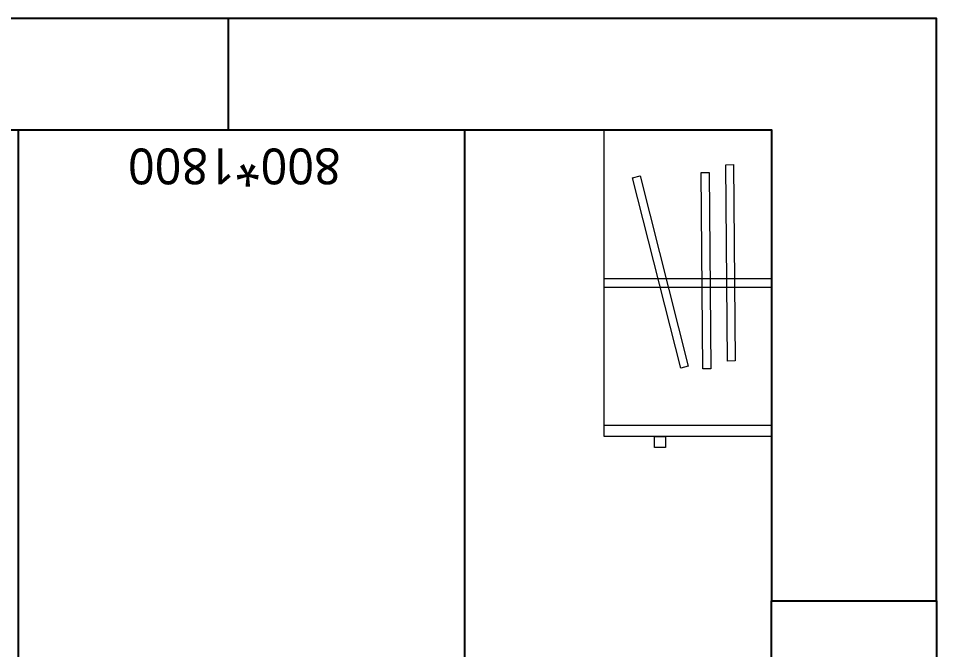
# Model space of a CAD drawing. Header units: millimetres. Extents: x -4 to 86791, y -1 to 44030.
# Drawn here: x 56668 to 58314, y 29635 to 30768 of the extents above; entities that cross this region are included whole.
import ezdxf
from ezdxf.enums import TextEntityAlignment as Align

# ---------------------------------------------------------------- set-up
doc = ezdxf.new("R2010")
doc.units = ezdxf.units.MM
for name, color, linetype in [('2.\\M+3B1DB\\M+3C0DA\\M+3BCB1', 60, 'Continuous'), ('2CONTINUOUS', 2, 'Continuous'), ('5.\\M+3C3A2\\M+3C8A3', 4, 'Continuous'), ('\\M+3B0A1\\M+3B1B8', 6, 'Continuous')]:
    doc.layers.add(name, color=color, linetype=linetype)
doc.layers.add('Arch', color=8, linetype='Continuous', lineweight=0)
doc.styles.add('\\M+3B8BC\\M+3C0BA \\M+3B0ED\\M+3B5F1', font='malgun.ttf')

# ---------------------------------------------------------------- blocks, each defined once
blk = doc.blocks.new('VUFASU3')
at = {"layer": '2CONTINUOUS', "ltscale": 10}
blk.add_line((274200.8, -506.6), (274200.8, -306.6), dxfattribs=at)
for points in [[(275470.3, -1351.6), (275470.3, -306.6), (274200.8, -306.6)], [(274200.8, -506.6), (275174.3, -506.6), (275174.3, -1351.6), (275470.3, -1351.6)]]:
    blk.add_lwpolyline(points, dxfattribs=at)
at = {"layer": '5.\\M+3C3A2\\M+3C8A3', "ltscale": 10}
for points in [[(273300.8, -506.6), (274200.8, -506.6), (274200.8, -306.6), (273300.8, -306.6)], [(275174.3, -1351.6), (275470.3, -1351.6), (275470.3, -6972.6), (275174.3, -6972.6)]]:
    blk.add_lwpolyline(points, close=True, dxfattribs=at)
blk = doc.blocks.new('BEDD')
at = {"layer": '\\M+3B0A1\\M+3B1B8'}
for p, q in [((189857.7, 168352.7), (190657.7, 168352.7)), ((189857.7, 166552.7), (189857.7, 168352.7)), ((190657.7, 168352.7), (190657.7, 166552.7))]:
    blk.add_line(p, q, dxfattribs=at)
at = {"layer": '2.\\M+3B1DB\\M+3C0DA\\M+3BCB1', "style": '\\M+3B8BC\\M+3C0BA \\M+3B0ED\\M+3B5F1'}
blk.add_text('800*1800', height=64.27, rotation=180, dxfattribs=at).set_placement((190435.5, 168255), align=Align.TOP_LEFT)
blk = doc.blocks.new('arrttt')
at = {"layer": 'Arch', "color": 6}
for p, q in [((883190.8, 53558.7), (882890.8, 53558.7)), ((882890.8, 53558.7), (882890.8, 53008.7)), ((883190.8, 53008.7), (883190.8, 53558.7)), ((882958.9, 53496.3), (882955.8, 53144.1)), ((882972.9, 53496.2), (882958.9, 53496.3)), ((882969.8, 53144), (882972.9, 53496.2)), ((883002.8, 53482.1), (882999.7, 53130)), ((883016.8, 53482), (883002.8, 53482.1)), ((883013.7, 53129.9), (883016.8, 53482)), ((883126.4, 53476.3), (883040, 53134.9)), ((883053.6, 53131.5), (883140, 53472.9)), ((883140, 53472.9), (883126.4, 53476.3)), ((882890.8, 53291.2), (883190.8, 53291.2)), ((882890.8, 53276.2), (883190.8, 53276.2)), ((882955.8, 53144.1), (882969.8, 53144)), ((883040, 53134.9), (883053.6, 53131.5)), ((882999.7, 53130), (883013.7, 53129.9)), ((883190.8, 53028.7), (882890.8, 53028.7)), ((882890.8, 53008.7), (883190.8, 53008.7)), ((883100.8, 53008.7), (883080.8, 53008.7)), ((883080.8, 53008.7), (883080.8, 52988.7)), ((883100.8, 52988.7), (883100.8, 53008.7)), ((883080.8, 52988.7), (883100.8, 52988.7))]:
    blk.add_line(p, q, dxfattribs=at)

msp = doc.modelspace()

# ---------------------------------------------------------------- block references
at = {"ltscale": 10}
msp.add_blockref('VUFASU3', (-217155.9, 31074.2), dxfattribs=at)
msp.add_blockref('BEDD', (-133189.3, -137785.1))
at = {"xscale": -1}
msp.add_blockref('arrttt', (940909.2, -22991.1), dxfattribs=at)

doc.saveas('drawing.dxf')
